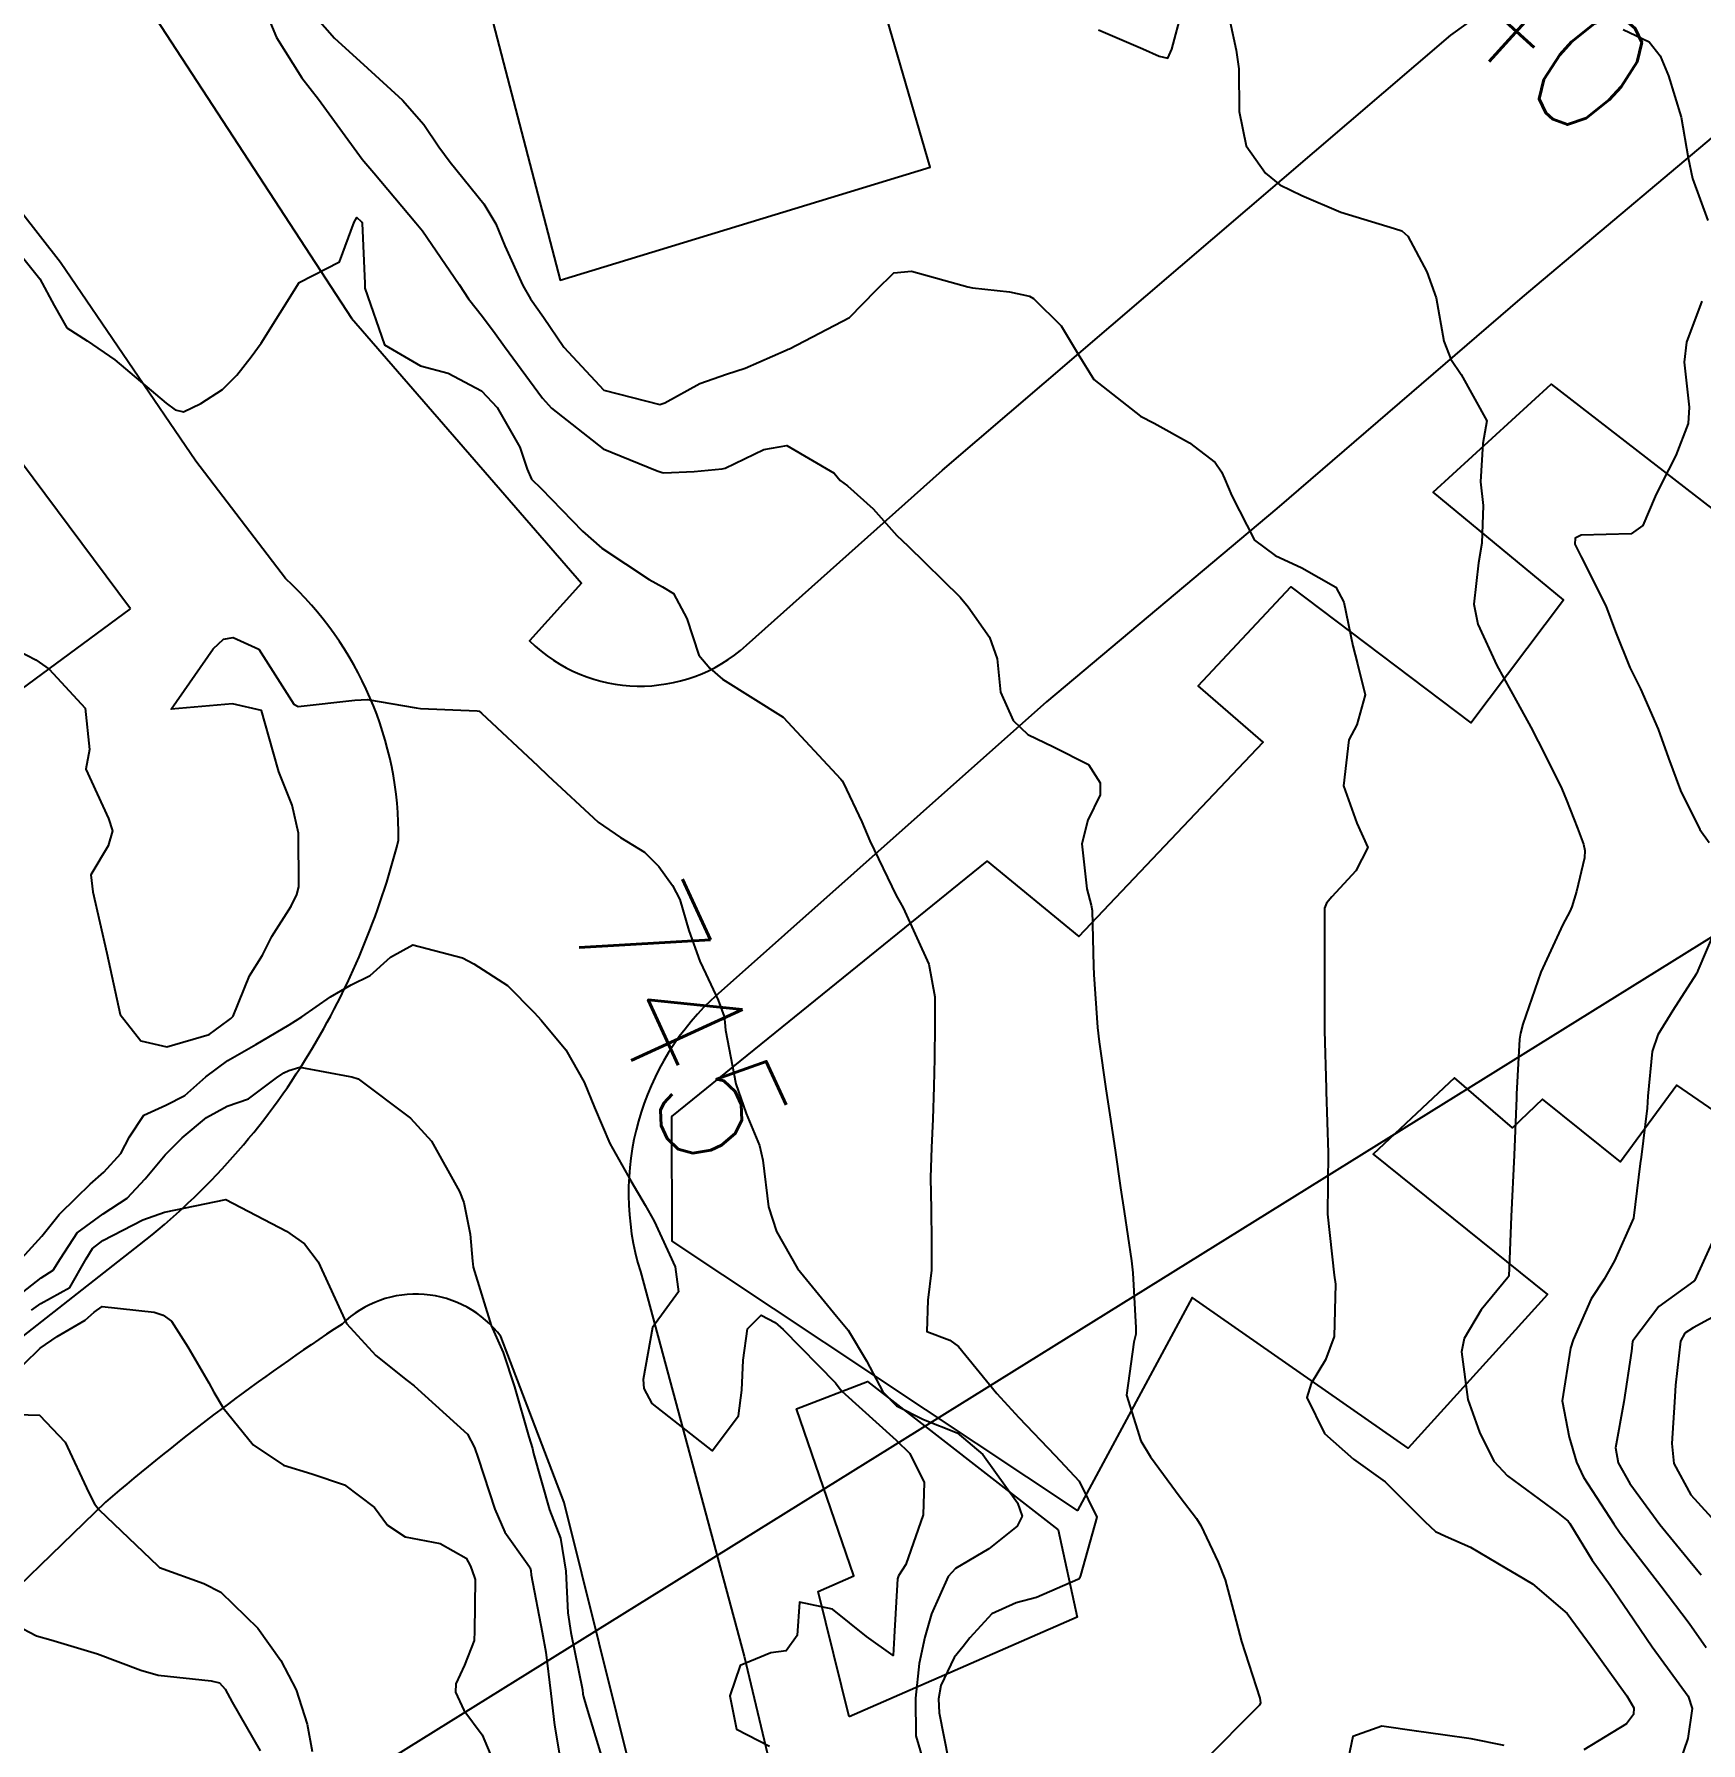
# Model space of a CAD drawing. Header units: metres. Extents: x 318500 to 325275, y 7408834 to 7428799.
# Drawn here: x 323508.7 to 323563.2, y 7420580.3 to 7420636.2 of the extents above; entities that cross this region are included whole.
import ezdxf
from ezdxf.enums import TextEntityAlignment as Align

# ---------------------------------------------------------------- set-up
doc = ezdxf.new("R2010")
doc.units = ezdxf.units.M
doc.header["$MEASUREMENT"] = 0
doc.layers.add('_TEXTO_CONGELA', color=45, linetype='Continuous', plot=False)
for name, color, linetype in [('Cotas', 45, 'Continuous'), ('Curvas de Nivel 1m', 11, 'Continuous'), ('Curvas de Nivel 5m', 15, 'Continuous'), ('Edificações', 30, 'Continuous'), ('Vias Primárias', 230, 'Continuous')]:
    doc.layers.add(name, color=color, linetype=linetype)
doc.styles.add('Style-STANDARD', font='STANDARD.shx')

msp = doc.modelspace()

# ---------------------------------------------------------------- linework, layer by layer
at = {"layer": '_TEXTO_CONGELA'}
msp.add_line((323337.871, 7420466.304), (323719.389, 7420703.635), dxfattribs=at)
at = {"layer": 'Curvas de Nivel 1m', "flags": 128}
for points, elevation in [([(323515.983, 7420637.592), (323516.62, 7420636.073), (323517.45, 7420634.749), (323517.988, 7420634.052), (323518.6, 7420633.211), (323519.421, 7420632.09), (323519.47, 7420632.03), (323519.798, 7420631.642), (323521.178, 7420630.012), (323521.386, 7420629.747), (323522.586, 7420627.992), (323522.894, 7420627.525), (323523.35, 7420626.949), (323523.765, 7420626.394), (323524.069, 7420625.969), (323525.315, 7420624.284), (323525.608, 7420623.947), (323527.29, 7420622.624), (323529.058, 7420621.903), (323529.225, 7420621.847), (323529.279, 7420621.833), (323530.266, 7420621.885), (323531.183, 7420621.97), (323531.282, 7420621.99), (323532.547, 7420622.602), (323533.293, 7420622.736), (323534.842, 7420621.827), (323535.044, 7420621.589), (323535.276, 7420621.417), (323536.121, 7420620.66), (323536.897, 7420619.795), (323537.255, 7420619.453), (323538.965, 7420617.773), (323539.227, 7420617.461), (323539.927, 7420616.469), (323540.171, 7420615.756), (323540.279, 7420614.668), (323540.698, 7420613.747), (323541.173, 7420613.285), (323542.015, 7420612.88), (323543.159, 7420612.3), (323543.536, 7420611.706), (323543.534, 7420611.318), (323543.138, 7420610.484), (323542.938, 7420609.713), (323543.108, 7420608.238), (323543.245, 7420607.709), (323543.272, 7420607.534), (323543.319, 7420605.708), (323543.335, 7420605.44), (323543.452, 7420603.706), (323543.506, 7420603.242), (323543.728, 7420601.703), (323543.853, 7420600.856), (323544.024, 7420599.7), (323544.206, 7420598.469), (323544.324, 7420597.696), (323544.562, 7420596.078), (323544.602, 7420595.693), (323544.708, 7420593.888), (323544.702, 7420593.683), (323544.64, 7420593.417), (323544.401, 7420591.687), (323544.868, 7420590.196), (323545.182, 7420589.677), (323546.153, 7420588.354), (323546.688, 7420587.661), (323546.828, 7420587.431), (323547.393, 7420586.228), (323547.621, 7420585.648), (323547.926, 7420584.51), (323548.159, 7420583.639), (323548.752, 7420581.779), (323548.774, 7420581.63), (323548.749, 7420581.557), (323546.856, 7420579.658)], 743), ([(323547.573, 7420637.585), (323547.984, 7420635.652), (323548.067, 7420635.044), (323548.079, 7420633.65), (323548.311, 7420632.529), (323548.941, 7420631.637), (323549.414, 7420631.247), (323550.127, 7420630.905), (323551.401, 7420630.363), (323553.154, 7420629.823), (323553.393, 7420629.752), (323553.594, 7420629.577), (323554.216, 7420628.405), (323554.521, 7420627.563), (323554.766, 7420626.142), (323555.001, 7420625.555), (323555.332, 7420625.048), (323556.172, 7420623.541), (323556.046, 7420622.799), (323555.973, 7420621.543), (323556.051, 7420620.769), (323556.008, 7420619.543), (323555.903, 7420618.891), (323555.747, 7420617.545), (323555.881, 7420616.886), (323556.5, 7420615.537), (323557.191, 7420614.296), (323557.618, 7420613.523), (323558.095, 7420612.587), (323558.623, 7420611.508), (323558.778, 7420611.137), (323559.137, 7420610.223), (323559.335, 7420609.7), (323559.382, 7420609.496), (323559.373, 7420609.25), (323559.11, 7420608.157), (323558.95, 7420607.655), (323558.885, 7420607.503), (323558.664, 7420607.077), (323557.939, 7420605.517), (323557.349, 7420603.821), (323557.278, 7420603.527), (323557.248, 7420603.326), (323557.146, 7420601.528), (323557.142, 7420601.405), (323557.065, 7420599.529), (323556.97, 7420597.53), (323556.89, 7420595.581), (323556.864, 7420595.531), (323555.988, 7420594.475), (323555.437, 7420593.545), (323555.347, 7420593.104), (323555.558, 7420591.543), (323555.933, 7420590.481), (323556.408, 7420589.535), (323556.853, 7420589.052), (323558.51, 7420587.83), (323558.831, 7420587.569), (323558.884, 7420587.499), (323559.623, 7420586.293), (323560.207, 7420585.479), (323560.797, 7420584.621), (323561.58, 7420583.462), (323562.756, 7420581.852), (323562.884, 7420581.448), (323562.74, 7420580.468), (323562.478, 7420579.707)], 741), ([(323517.487, 7420637.212), (323518.513, 7420636.044), (323519.457, 7420635.183), (323520.734, 7420634.017), (323521.432, 7420633.221), (323521.92, 7420632.497), (323522.29, 7420631.997), (323523.4, 7420630.632), (323523.786, 7420629.974), (323524.085, 7420629.263), (323524.669, 7420627.96), (323524.923, 7420627.524), (323525.35, 7420626.926), (323526.013, 7420625.943), (323527.319, 7420624.544), (323529.147, 7420624.067), (323529.313, 7420624.125), (323530.452, 7420624.754), (323531.328, 7420625.064), (323531.938, 7420625.257), (323533.278, 7420625.851), (323533.321, 7420625.87), (323533.34, 7420625.88), (323533.383, 7420625.892), (323535.351, 7420626.92), (323536.218, 7420627.807), (323536.797, 7420628.371), (323537.37, 7420628.425), (323539.217, 7420627.917), (323539.362, 7420627.885), (323540.577, 7420627.752), (323541.226, 7420627.609), (323541.358, 7420627.54), (323542.265, 7420626.642), (323542.816, 7420625.718), (323543.328, 7420624.889), (323544.852, 7420623.695), (323545.308, 7420623.464), (323546.453, 7420622.824), (323547.295, 7420622.174), (323547.507, 7420621.871), (323547.606, 7420621.655), (323547.846, 7420621.087), (323548.579, 7420619.64), (323549.253, 7420619.138), (323550.134, 7420618.734), (323551.237, 7420618.098), (323551.502, 7420617.606), (323551.795, 7420616.181), (323551.951, 7420615.599), (323552.203, 7420614.586), (323551.922, 7420613.599), (323551.667, 7420613.108), (323551.493, 7420611.605), (323551.925, 7420610.386), (323552.287, 7420609.593), (323551.89, 7420608.827), (323551.106, 7420607.978), (323550.938, 7420607.776), (323550.87, 7420607.612), (323550.873, 7420605.812), (323550.874, 7420605.612), (323550.866, 7420603.798), (323550.867, 7420603.612), (323550.922, 7420601.711), (323550.929, 7420601.611), (323550.99, 7420599.61), (323550.97, 7420597.61), (323551.191, 7420595.606), (323551.226, 7420595.315), (323551.184, 7420593.606), (323550.902, 7420592.842), (323550.437, 7420592.072), (323550.298, 7420591.616), (323550.872, 7420590.438), (323551.822, 7420589.596), (323552.849, 7420588.854), (323554.154, 7420587.56), (323554.501, 7420587.229), (323554.825, 7420587.085), (323555.639, 7420586.725), (323556.815, 7420586.025), (323557.129, 7420585.841), (323557.673, 7420585.517), (323558.796, 7420584.547), (323559.588, 7420583.488), (323560.756, 7420581.86), (323560.978, 7420581.468), (323560.968, 7420581.248), (323560.745, 7420580.941), (323559.343, 7420580.098)], 742), ([(323543.479, 7420636.32), (323544.938, 7420635.695), (323545.467, 7420635.457), (323545.753, 7420635.398), (323545.881, 7420635.684), (323546.217, 7420636.951)], 741), ([(323507.388, 7420630.029), (323508.886, 7420628.175), (323509.351, 7420627.313), (323509.764, 7420626.583), (323510.43, 7420626.154), (323511.331, 7420625.534), (323513.018, 7420624.114), (323513.307, 7420623.903), (323513.579, 7420623.834), (323514.143, 7420624.102), (323514.851, 7420624.561), (323515.324, 7420625.027), (323515.791, 7420625.625), (323516.119, 7420626.078), (323517.36, 7420628.06), (323518.68, 7420628.73), (323519.153, 7420630.034), (323519.241, 7420630.184), (323519.39, 7420630.05), (323519.406, 7420630.03), (323519.424, 7420629.995), (323519.502, 7420628.029), (323519.511, 7420627.876), (323520.149, 7420626.022), (323521.33, 7420625.331), (323522.227, 7420625.096), (323523.318, 7420624.519), (323523.827, 7420623.972), (323524.574, 7420622.678), (323524.815, 7420621.957), (323524.957, 7420621.635), (323525.274, 7420621.328), (323526.624, 7420619.936), (323527.252, 7420619.378), (323528.794, 7420618.349), (323529.233, 7420618.116), (323529.593, 7420617.895), (323530.025, 7420617.081), (323530.418, 7420615.882), (323530.778, 7420615.458), (323531.192, 7420615.098), (323533.18, 7420613.85), (323535.06, 7420611.821), (323535.101, 7420611.772), (323535.149, 7420611.691), (323535.753, 7420610.428), (323536.012, 7420609.807), (323536.873, 7420608.024), (323536.997, 7420607.792), (323537.097, 7420607.617), (323537.943, 7420605.781), (323538.133, 7420604.706), (323538.136, 7420603.779), (323538.124, 7420602.689), (323538.098, 7420601.779), (323538.072, 7420600.712), (323538.03, 7420599.78), (323537.995, 7420598.795), (323538.011, 7420597.774), (323538.027, 7420596.701), (323538.029, 7420595.774), (323537.905, 7420594.796), (323537.878, 7420593.775), (323538.625, 7420593.482), (323538.905, 7420593.279), (323540.164, 7420591.747), (323540.878, 7420590.96), (323542.067, 7420589.722), (323542.847, 7420588.876), (323543.425, 7420587.701), (323542.898, 7420585.796), (323542.86, 7420585.709), (323542.845, 7420585.674), (323542.809, 7420585.659), (323541.455, 7420585.075), (323540.797, 7420584.896), (323539.994, 7420584.546), (323539.278, 7420583.755), (323539.065, 7420583.468), (323538.77, 7420583.11), (323538.327, 7420582.196), (323538.258, 7420581.767), (323538.279, 7420581.3), (323538.578, 7420579.762)], 744), ([(323508.3, 7420596.17), (323508.947, 7420596.882), (323509.518, 7420597.591), (323510.085, 7420598.149), (323510.525, 7420598.586), (323510.973, 7420598.981), (323511.526, 7420599.588), (323511.818, 7420600.128), (323512.283, 7420600.839), (323513.006, 7420601.167), (323513.625, 7420601.487), (323514.312, 7420602.091), (323515.025, 7420602.629), (323515.946, 7420603.156), (323517.037, 7420603.799), (323517.443, 7420604.054), (323518.384, 7420604.706), (323519.056, 7420605.104), (323519.678, 7420605.403), (323520.346, 7420606.011), (323521.076, 7420606.413), (323522.695, 7420605.984), (323523.067, 7420605.785), (323524.168, 7420605.075), (323525.044, 7420604.198), (323525.159, 7420604.066), (323525.274, 7420603.946), (323526.071, 7420602.975), (323526.67, 7420601.925), (323527.008, 7420601.095), (323527.511, 7420599.915), (323528.195, 7420598.691), (323528.67, 7420597.903), (323528.962, 7420597.373), (323529.643, 7420595.889), (323529.752, 7420595.063), (323528.91, 7420593.9), (323528.599, 7420592.196), (323528.628, 7420591.903), (323528.883, 7420591.42), (323530.86, 7420589.87), (323531.718, 7420591.017), (323531.822, 7420591.856), (323531.873, 7420592.829), (323532.01, 7420593.854), (323532.455, 7420594.309), (323532.913, 7420594.069), (323533.175, 7420593.837), (323534.893, 7420592.09), (323535.005, 7420591.932), (323535.094, 7420591.817), (323536.866, 7420590.217), (323537.32, 7420589.783), (323537.791, 7420588.83), (323537.758, 7420587.776), (323537.184, 7420586.155), (323536.946, 7420585.788), (323536.912, 7420585.684), (323536.807, 7420583.79), (323536.805, 7420583.764), (323536.771, 7420583.18), (323535.902, 7420583.803), (323534.793, 7420584.692), (323533.708, 7420584.919), (323533.633, 7420583.831), (323533.274, 7420583.333), (323532.771, 7420583.264), (323531.768, 7420582.852), (323531.437, 7420581.86), (323531.653, 7420580.77), (323532.734, 7420580.213)], 746), ([(323508.164, 7420594.929), (323508.931, 7420595.528), (323509.316, 7420595.775), (323509.556, 7420596.154), (323510.102, 7420596.994), (323510.955, 7420597.611), (323511.735, 7420598.128), (323512.325, 7420598.764), (323512.982, 7420599.55), (323513.261, 7420599.831), (323513.538, 7420600.102), (323514.327, 7420600.763), (323515.006, 7420601.136), (323515.707, 7420601.376), (323516.614, 7420602.064), (323516.859, 7420602.225), (323517.022, 7420602.303), (323517.378, 7420602.409), (323519.021, 7420602.109), (323519.085, 7420602.093), (323519.29, 7420602.026), (323521.001, 7420600.744), (323521.68, 7420599.993), (323522.601, 7420598.348), (323522.743, 7420597.982), (323522.95, 7420596.95), (323523.029, 7420596.067), (323523.033, 7420595.979), (323523.049, 7420595.868), (323523.64, 7420593.969), (323524.023, 7420593.085), (323524.395, 7420591.957), (323524.866, 7420590.327), (323524.985, 7420589.948), (323525.02, 7420589.786), (323525.545, 7420587.939), (323525.902, 7420587.015), (323526.075, 7420585.931), (323526.143, 7420584.577), (323526.239, 7420583.928), (323526.616, 7420582.058), (323526.635, 7420581.922), (323526.651, 7420581.823), (323526.746, 7420581.488), (323527.228, 7420579.915)], 747), ([(323508.614, 7420594.465), (323508.918, 7420594.681), (323509.868, 7420595.209), (323510.402, 7420596.145), (323510.603, 7420596.484), (323510.946, 7420596.74), (323512.255, 7420597.422), (323512.956, 7420597.67), (323514.96, 7420598.08), (323516.95, 7420597.046), (323517.535, 7420596.641), (323517.984, 7420596.044), (323518.91, 7420594.03), (323519.87, 7420592.99), (323520.892, 7420592.171), (323521.12, 7420591.998), (323522.866, 7420590.413), (323523.09, 7420589.977), (323523.205, 7420589.625), (323523.75, 7420587.966), (323524.077, 7420587.215), (323524.812, 7420586.184), (323524.905, 7420586.042), (323524.927, 7420585.948), (323524.937, 7420585.819), (323525.305, 7420583.942), (323525.423, 7420583.288), (323525.589, 7420581.937), (323525.705, 7420580.901), (323525.867, 7420579.933)], 748), ([(323563.596, 7420596.805), (323562.973, 7420595.45), (323562.96, 7420595.43), (323562.94, 7420595.419), (323561.802, 7420594.587), (323560.948, 7420593.47), (323560.938, 7420593.442), (323560.907, 7420593.131), (323560.654, 7420591.474), (323560.383, 7420589.962), (323560.468, 7420589.476), (323560.85, 7420588.799), (323561.831, 7420587.46), (323562.818, 7420586.247), (323563.186, 7420585.817)], 739), ([(323508.357, 7420592.699), (323508.896, 7420593.221), (323509.447, 7420593.609), (323510.371, 7420594.145), (323510.658, 7420594.399), (323510.917, 7420594.591), (323512.622, 7420594.406), (323512.913, 7420594.309), (323513.186, 7420594.106), (323513.722, 7420593.273), (323514.405, 7420592.087), (323514.576, 7420591.783), (323514.872, 7420591.28), (323515.852, 7420590.07), (323516.85, 7420589.397), (323517.773, 7420589.12), (323518.841, 7420588.753), (323519.825, 7420588.015), (323520.249, 7420587.434), (323520.821, 7420587.055), (323521.97, 7420586.837), (323522.814, 7420586.365), (323522.949, 7420586.116), (323523.008, 7420585.977), (323523.113, 7420585.668), (323523.089, 7420583.975), (323523.083, 7420583.667), (323522.763, 7420582.858), (323522.48, 7420582.257), (323522.466, 7420581.983), (323522.744, 7420581.395), (323523.346, 7420580.581), (323523.605, 7420579.967)], 749), ([(323563.923, 7420594.437), (323562.917, 7420593.888), (323562.648, 7420593.719), (323562.504, 7420593.454), (323562.337, 7420592.014), (323562.305, 7420591.456), (323562.221, 7420590.105), (323562.291, 7420589.456), (323562.845, 7420588.429), (323563.743, 7420587.436)], 738), ([(323508.109, 7420584.17), (323508.775, 7420583.817), (323509.24, 7420583.688), (323510.766, 7420583.229), (323512.18, 7420582.697), (323512.756, 7420582.537), (323514.487, 7420582.351), (323514.753, 7420582.288), (323514.942, 7420582.078), (323515.172, 7420581.65), (323516.082, 7420580.066)], 751), ([(323556.737, 7420580.242), (323555.662, 7420580.459), (323554.74, 7420580.587), (323553.882, 7420580.704), (323552.743, 7420580.869), (323551.799, 7420580.53), (323551.605, 7420579.591)], 742)]:
    msp.add_lwpolyline(points, dxfattribs=dict(at, elevation=elevation))
at = {"layer": 'Curvas de Nivel 5m', "flags": 128}
for points, elevation in [([(323560.635, 7420636.331), (323561.477, 7420635.922), (323561.84, 7420635.466), (323562.108, 7420634.819), (323562.525, 7420633.459), (323562.751, 7420632.136), (323562.897, 7420631.455), (323563.4, 7420630.09)], 740), ([(323563.204, 7420627.452), (323562.7, 7420626.107), (323562.626, 7420625.457), (323562.792, 7420623.982), (323562.757, 7420623.456), (323562.351, 7420622.408), (323561.874, 7420621.464), (323561.68, 7420621.07), (323561.27, 7420620.112), (323560.898, 7420619.843), (323559.264, 7420619.797), (323559.059, 7420619.708), (323559.057, 7420619.503), (323559.254, 7420619.093), (323560.065, 7420617.487), (323560.376, 7420616.637), (323560.848, 7420615.475), (323561.2, 7420614.778), (323561.778, 7420613.464), (323562.114, 7420612.513), (323562.503, 7420611.456), (323563.137, 7420610.176), (323563.445, 7420609.757)], 740), ([(323507.872, 7420616.18), (323508.75, 7420615.722), (323509.193, 7420615.419), (323510.369, 7420614.148), (323510.51, 7420612.796), (323510.39, 7420612.148), (323511.126, 7420610.544), (323511.264, 7420610.138), (323511.115, 7420609.648), (323510.552, 7420608.699), (323510.614, 7420608.145), (323511.07, 7420606.14), (323511.508, 7420604.133), (323512.185, 7420603.276), (323513.03, 7420603.076), (323514.421, 7420603.477), (323515.039, 7420603.937), (323515.121, 7420603.997), (323515.199, 7420604.078), (323515.732, 7420605.401), (323516.165, 7420606.069), (323516.466, 7420606.679), (323517.094, 7420607.669), (323517.287, 7420608.057), (323517.352, 7420608.306), (323517.34, 7420610.057), (323517.134, 7420610.97), (323516.691, 7420612.065), (323516.508, 7420612.718), (323516.132, 7420614.07), (323515.182, 7420614.292), (323513.18, 7420614.11), (323514.548, 7420616.09), (323514.892, 7420616.398), (323515.206, 7420616.459), (323516.041, 7420616.072), (323517.182, 7420614.277), (323517.322, 7420614.199), (323519.184, 7420614.41), (323519.592, 7420614.434), (323521.182, 7420614.158), (323521.32, 7420614.137), (323523.181, 7420614.059), (323523.244, 7420614.043), (323523.316, 7420613.978), (323525.155, 7420612.257), (323525.491, 7420611.947), (323527.127, 7420610.422), (323527.858, 7420609.919), (323528.647, 7420609.437), (323529.111, 7420608.974), (323529.559, 7420608.348), (323529.804, 7420607.889), (323530.091, 7420606.878), (323530.451, 7420605.879), (323530.648, 7420605.459), (323531.057, 7420604.6), (323531.252, 7420604.068), (323531.277, 7420603.867), (323531.296, 7420603.617), (323531.627, 7420601.861), (323531.967, 7420600.894), (323532.408, 7420599.849), (323532.509, 7420599.371), (323532.696, 7420597.844), (323532.958, 7420597.043), (323533.648, 7420595.833), (323534.917, 7420594.271), (323535.302, 7420593.814), (323535.907, 7420592.812), (323536.439, 7420591.797), (323536.883, 7420591.335), (323537.763, 7420590.89), (323538.87, 7420590.456), (323539.706, 7420589.752), (323540.836, 7420588.17), (323540.994, 7420587.738), (323540.827, 7420587.412), (323539.898, 7420586.67), (323538.813, 7420586.018), (323538.568, 7420585.764), (323538.021, 7420584.542), (323537.808, 7420583.775), (323537.622, 7420582.922), (323537.5, 7420581.779), (323537.511, 7420580.551), (323537.739, 7420579.775)], 745), ([(323563.637, 7420606.897), (323563.072, 7420605.574), (323563.034, 7420605.487), (323563.012, 7420605.451), (323562.251, 7420604.265), (323561.766, 7420603.463), (323561.581, 7420602.925), (323561.443, 7420601.466), (323561.414, 7420601.066), (323561.22, 7420599.468), (323561.192, 7420599.264), (323560.97, 7420597.47), (323560.346, 7420596.082), (323560.009, 7420595.484), (323559.586, 7420594.834), (323558.992, 7420593.499), (323558.907, 7420593.226), (323558.64, 7420591.504), (323558.872, 7420590.311), (323559.107, 7420589.496), (323559.334, 7420589.012), (323560.323, 7420587.478), (323560.528, 7420587.176), (323560.823, 7420586.797), (323561.864, 7420585.459), (323562.792, 7420584.239), (323563.343, 7420583.442)], 740), ([(323507.761, 7420591.069), (323508.869, 7420591.032), (323509.713, 7420590.151), (323510.488, 7420588.491), (323510.667, 7420588.142), (323510.827, 7420587.938), (323512.738, 7420586.111), (323512.77, 7420586.081), (323512.8, 7420586.06), (323514.249, 7420585.535), (323514.798, 7420585.247), (323516.007, 7420584.068), (323516.764, 7420583.011), (323517.267, 7420582.052), (323517.622, 7420580.929), (323517.79, 7420580.044)], 750)]:
    msp.add_lwpolyline(points, dxfattribs=dict(at, elevation=elevation))
at = {"layer": 'Edificações'}
for points in [[(323520.655, 7420648.253), (323525.89, 7420628.139), (323537.983, 7420631.835), (323534.554, 7420643.646)], [(323566.079, 7420599.278), (323562.386, 7420601.819), (323560.54, 7420599.319), (323557.996, 7420601.368), (323557.011, 7420600.425), (323555.124, 7420602.065), (323552.457, 7420599.564), (323558.16, 7420594.974), (323553.601, 7420589.96), (323546.544, 7420594.878), (323542.801, 7420587.915), (323529.549, 7420596.727), (323529.544, 7420600.795), (323539.845, 7420609.143), (323542.84, 7420606.684), (323548.871, 7420613.036), (323546.738, 7420614.877), (323549.775, 7420618.114), (323555.649, 7420613.665), (323558.685, 7420617.682), (323554.418, 7420621.207), (323558.275, 7420624.732), (323576.636, 7420610.529)]]:
    msp.add_lwpolyline(points, dxfattribs=at)
for points in [[(323511.846, 7420617.394), (323502.265, 7420630.252), (323496.763, 7420630.093), (323460.869, 7420610.834), (323470.349, 7420595.163), (323476.062, 7420599.179), (323477.384, 7420597.277), (323479.447, 7420598.703), (323475.162, 7420606.26), (323483.468, 7420611.069), (323489.405, 7420600.844), (323511.846, 7420617.394)], [(323535.334, 7420581.177), (323534.319, 7420585.272), (323535.49, 7420585.779), (323533.616, 7420591.24), (323535.935, 7420592.133), (323542.168, 7420587.291), (323542.792, 7420584.437), (323535.334, 7420581.177)]]:
    msp.add_lwpolyline(points, close=True, dxfattribs=at)
at = {"layer": 'Vias Primárias'}
for points in [[(323715.644, 7420145.548, 0), (323709.04, 7420132.939)], [(323831.088, 7420001.787, 0), (323833.844, 7420008.443, 0.220888)], [(323205.069, 7420933.766, 0), (323207.298, 7420931.929, 0.020742), (323210.311, 7420929.649), (323213.335, 7420928.865), (323214.564, 7420929.479), (323216.061, 7420926.782), (323213.869, 7420925.313), (323213.871, 7420924.556), (323218.068, 7420917.639), (323222.108, 7420910.972), (323227.38, 7420903.131), (323230.217, 7420898.982, 0.38291), (323236.446, 7420897.46), (323249.502, 7420903.926), (323257.59, 7420907.836)], [(323463.804, 7420716.57, 0.31791), (323462.724, 7420712.003), (323467.202, 7420703.103), (323472.527, 7420692.824), (323479.112, 7420682.355), (323488.619, 7420670.038), (323496.055, 7420660.083), (323504.972, 7420647.837), (323512.335, 7420637.215), (323519.068, 7420626.893), (323526.584, 7420618.231), (323524.884, 7420616.348, 0.396122), (323531.98, 7420616.2), (323538.385, 7420621.928), (323554.995, 7420636.143), (323564.248, 7420642.787)], [(323564.946, 7420633.986), (323557.331, 7420627.575), (323549.316, 7420620.677), (323541.785, 7420614.35), (323537.66, 7420610.682), (323531.05, 7420604.808, 0.293751), (323528.51, 7420595.733), (323530.143, 7420589.707), (323531.899, 7420583.159), (323533.803, 7420575.191), (323535.541, 7420568.477), (323537.28, 7420560.305), (323538.943, 7420554.368), (323541.126, 7420546.285), (323543.289, 7420537.614), (323545.378, 7420529.421), (323547.32, 7420521.359), (323549.224, 7420516.71), (323551.09, 7420513.831, 0.308417), (323562.441, 7420513.751), (323564.429, 7420515.857)], [(323507.63, 7420593.058), (323512.141, 7420596.6, 0.090125), (323517.688, 7420602.855, 0.074875), (323520.606, 7420609.828, 0.213419), (323516.916, 7420618.379), (323513.982, 7420622.22), (323509.555, 7420628.715), (323507.005, 7420631.977, 0.208144)], [(323533.192, 7420476.29), (323545.103, 7420491.011), (323548.664, 7420495.26, 0.28002), (323549.127, 7420498.292), (323546.195, 7420508.569), (323542.643, 7420523.612), (323538.371, 7420539.006), (323534.612, 7420554.506), (323530.032, 7420572.062), (323526.016, 7420588.178), (323523.955, 7420593.602, 0.45194), (323518.76, 7420594.013, 0.031474), (323511.032, 7420588.194), (323506.391, 7420583.705), (323500.591, 7420576.974), (323493.673, 7420567.395), (323484.667, 7420553.543), (323477.353, 7420541.083), (323469.786, 7420529.034), (323465.748, 7420522.602)]]:
    msp.add_lwpolyline(points, format="xyb", dxfattribs=at)

# ---------------------------------------------------------------- texts
at = {"layer": 'Cotas', "style": 'Style-STANDARD'}
for s, rotation, p in [('740', 317.8218, (323557.246, 7420637.078, 740)), ('745', 294.6542, (323529.832, 7420603.891, 745))]:
    msp.add_text(s, height=4, rotation=rotation, dxfattribs=at).set_placement(p, align=Align.MIDDLE_CENTER)

doc.saveas('drawing.dxf')
